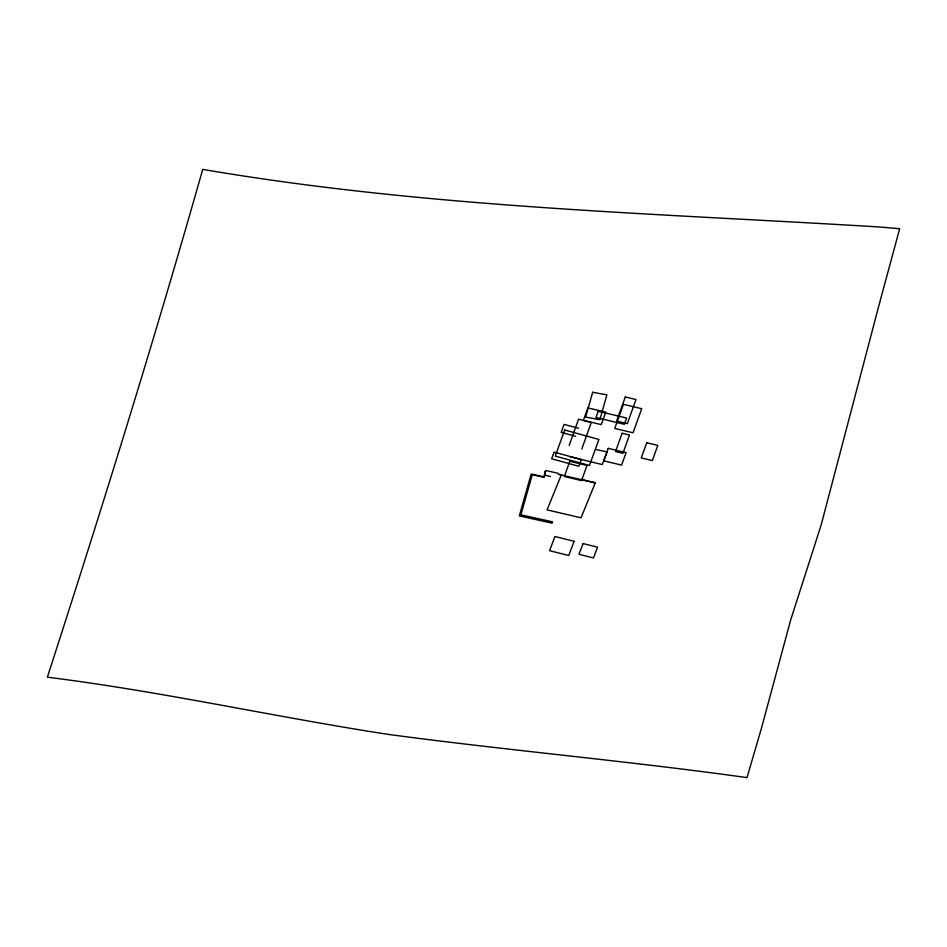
<?xml version="1.0" encoding="UTF-8"?>
<svg xmlns="http://www.w3.org/2000/svg" width="947" height="947" viewBox="0 0 947 947"><rect width="100%" height="100%" fill="white"/><g stroke="black" fill="none" stroke-linecap="round" stroke-linejoin="round"><path stroke-width="1.42" d="M557.759 473.169L545.673 470.505L543.874 476.838L531.196 474.033L519.323 515.914L552.148 523.158L552.515 521.821L520.886 514.848L532.25 474.696L544.111 477.312L544.714 475.193L550.491 476.459M544.643 474.281L545.508 471.251M544.561 474.258L545.425 471.227M569.135 445.563L578.593 419.142L591.259 422.551L581.801 448.985M581.494 479.431L595.272 482.911L561.287 474.992L547.058 509.877L581.032 517.808L595.272 482.911L591.259 481.668M560.908 474.589L558.221 474.281L561.287 474.992M595.781 449.529L607.134 451.92L602.209 464.551L569.94 456.691M578.487 428.281L564.069 424.398L561.204 432.377L575.622 436.271M879.645 302.709L821.061 525.301L790.674 619.954L761.234 729.024L747.005 777.617C627.636 760.914 507.521 750.391 388.057 734.375C274.216 716.82 161.688 691.464 47.35 677.188C101.85 508.764 154.385 339.701 202.729 169.383C426.434 207.606 653.584 213.193 879.609 226.984L899.65 228.736L879.645 302.709M592.668 392.271L585.637 417.071L599.865 419.675L606.885 394.863L592.668 392.271M587.874 407.873L583.376 420.361L601.262 424.623L605.76 412.134L587.874 407.873M569.786 461.307L564.317 476.483L581.553 480.591L587.022 465.415L569.786 461.307M598.232 411.27L595.971 417.532L624.357 424.303L626.618 418.041L598.232 411.27M625.304 396.982L616.627 421.06L627.328 423.617L636.005 399.527L625.304 396.982M623.434 404.345L614.757 428.435L633.046 432.791L641.723 408.702L623.434 404.345M608.223 448.357L603.724 460.846L621.611 465.107L626.109 452.619L608.223 448.357M622.12 433.264L615.526 451.565L622.913 453.329L629.506 435.016L622.12 433.264M646.742 442.746L641.273 457.922L652.341 460.562L657.81 445.386L646.742 442.746M581.28 459.591L578.854 466.291L551.663 458.786L554.102 452.098L581.28 459.591M564.708 430.009L555.25 456.075L589.436 465.498L598.906 439.432L564.708 430.009M574.095 541.317L568.745 555.498L549.58 550.692L554.942 536.499L574.095 541.317M583.044 543.554L578.972 554.291L593.473 557.937L597.557 547.2L583.044 543.554"/></g></svg>
